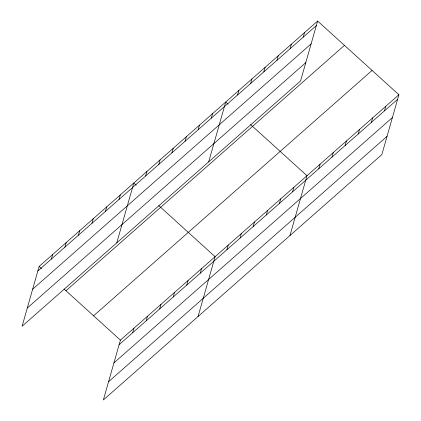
<?xml version="1.0" encoding="UTF-8"?>
<svg xmlns="http://www.w3.org/2000/svg" width="421" height="421" viewBox="0 0 421 421"><rect width="100%" height="100%" fill="white"/><g stroke="black" fill="none" stroke-linecap="round" stroke-linejoin="round"><path stroke-width="0.63" d="M317.629 21.05L39.142 266.43L22.097 326.259L300.589 80.879L317.629 21.05L398.903 94.741L381.858 154.57L103.371 399.95L120.411 340.121L398.903 94.741M51.373 259.068L52.667 254.51M64.897 247.148L66.197 242.591M78.422 235.228L79.722 230.676M91.952 223.309L93.246 218.757M105.476 211.395L106.776 206.837M119.006 199.475L120.301 194.918M116.785 242.828L133.825 182.998L136.225 185.172M145.661 175.989L146.955 171.431M158.785 164.422L160.085 159.864M171.915 152.849L173.215 148.297M185.045 141.282L186.345 136.73M132.641 332.758L133.941 328.206M198.175 129.715L199.47 125.163M146.166 320.839L147.466 316.287M211.305 118.148L212.6 113.591M159.696 308.925L160.99 304.367M208.684 161.853L225.73 102.024L228.124 104.198M173.22 297.005L174.52 292.448M237.56 95.014L238.86 90.457M186.745 285.085L188.045 280.528M250.69 83.442L251.984 78.89M200.275 273.166L201.57 268.614M263.82 71.875L265.114 67.323M198.054 316.524L215.099 256.694L158.733 205.58M276.944 60.308L278.244 55.756M226.93 249.679L228.229 245.127M290.074 48.741L291.374 44.184M240.059 238.112L241.354 233.56M303.204 37.174L304.504 32.617M253.189 226.545L254.484 221.988M266.314 214.978L267.614 210.421M279.444 203.411L280.744 198.854M292.574 191.839L293.869 187.287M289.958 235.544L306.998 175.72L250.632 124.605M318.829 168.705L320.128 164.153M331.958 157.138L333.258 152.581M345.088 145.571L346.383 141.014M358.218 134.004L359.513 129.447M371.343 122.432L372.643 117.88M384.473 110.865L385.773 106.313M37.843 270.982L316.334 25.607M32.649 289.222L311.135 43.847M27.297 308.019L305.783 62.64M65.96 290.748L344.452 45.368M93.594 315.803L372.08 70.423M119.117 344.678L397.603 99.298M113.917 362.918L392.409 117.538M108.565 381.71L387.052 136.33M39.142 266.43L41.537 268.603M64.045 289.011L120.411 340.121"/></g></svg>
